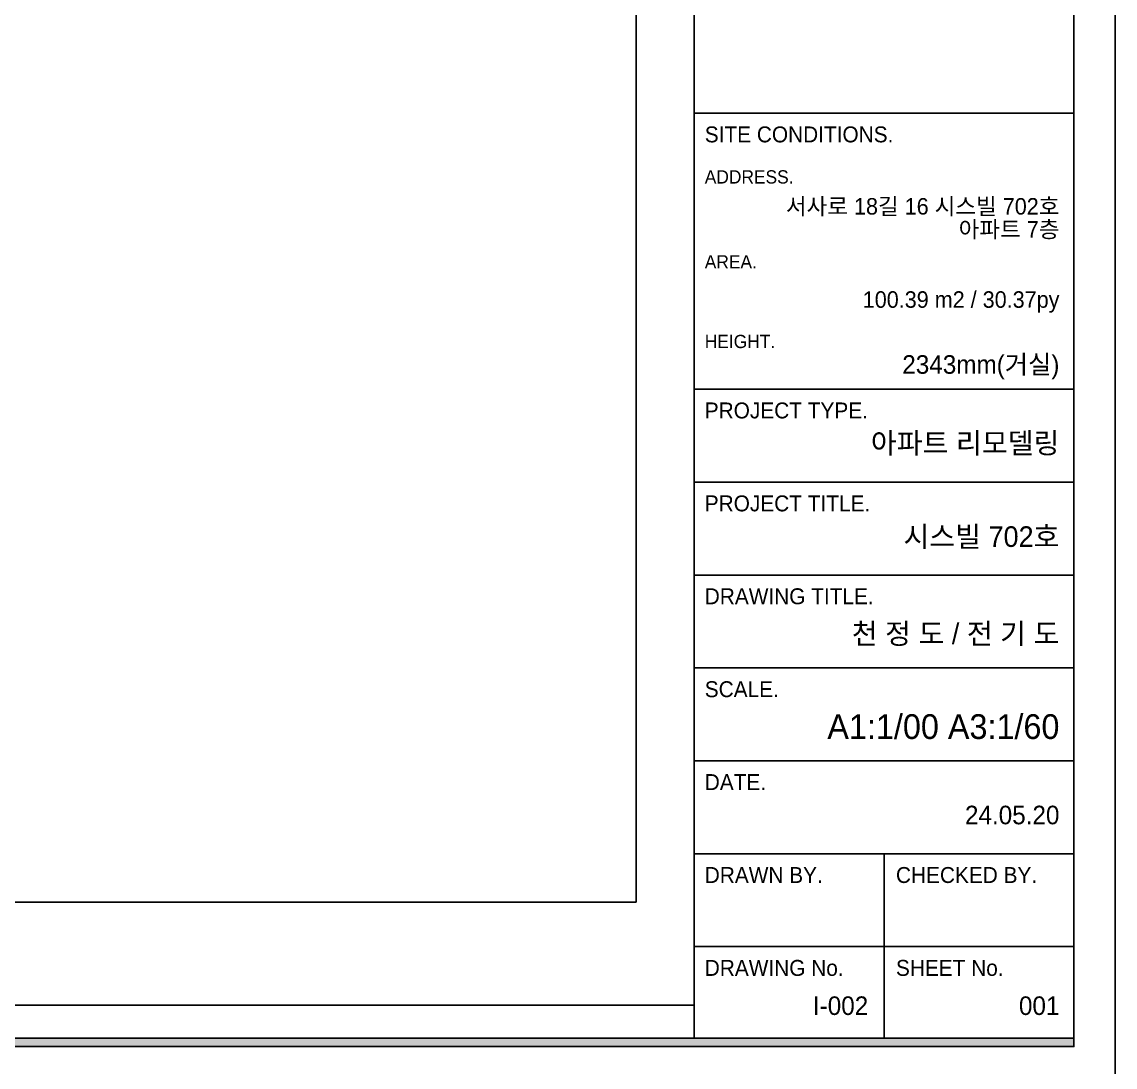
# Model space of a CAD drawing. Header units: millimetres. Extents: x 261942 to 379971, y 117646 to 213875.
# Drawn here: x 331387 to 339342, y 155236 to 162839 of the extents above; entities that cross this region are included whole.
import ezdxf
from ezdxf.enums import TextEntityAlignment as Align

# ---------------------------------------------------------------- set-up
doc = ezdxf.new("R2010")
doc.units = ezdxf.units.MM
doc.header["$LTSCALE"] = 100
doc.layers.get('DEFPOINTS').update_dxf_attribs({"color": 248})
for name, color, linetype in [('F-SYM', 7, 'Continuous'), ('FORM(YOURNAME)-11', 1, 'Continuous'), ('FORM(YOURNAME)-11 @ 1', 1, 'Continuous')]:
    doc.layers.add(name, color=color, linetype=linetype)
doc.styles.add('YOURNAME', font='HY울릉도M.TTF')

# ---------------------------------------------------------------- blocks, each defined once
blk = doc.blocks.new('FORM-PLAN')
at = {"layer": 'FORM(YOURNAME)-11'}
h = blk.add_hatch(color=256, dxfattribs=at)
h.dxf.hatch_style = 1
h.paths.add_polyline_path([(-71444, 55115), (10556, 55115), (10556, 54915), (-71444, 54915)])
h.paths.add_polyline_path([(-71444, -2085), (10556, -2085), (10556, -2285), (-71444, -2285)])
at = {"layer": 'DEFPOINTS', "color": 158}
for p, q in [((1346, 54915), (1346, -2085)), ((1346, -1285), (-71444, -1285))]:
    blk.add_line(p, q, dxfattribs=at)
for points in [[(-71444, -2285), (10556, -2285), (10556, 55115), (-71444, 55115)], [(-69444, 53115), (-64, 53115), (-64, 1215), (-69444, 1215)]]:
    blk.add_lwpolyline(points, close=True, dxfattribs=at)
at = {"layer": 'FORM(YOURNAME)-11', "color": 14}
for p, q in [((1346, 20344), (10556, 20344)), ((1346, 13651), (10556, 13651)), ((1346, 11398), (10556, 11398)), ((1346, 9146), (10556, 9146)), ((1346, 6893), (10556, 6893)), ((1346, 4641), (10556, 4641)), ((1346, 2388), (10556, 2388)), ((5951, 2388), (5951, -2085)), ((1346, 136), (10556, 136))]:
    blk.add_line(p, q, dxfattribs=at)
at = {"layer": 'FORM(YOURNAME)-11', "color": 250}
blk.add_lwpolyline([(-72444, -3285), (11556, -3285), (11556, 56115), (-72444, 56115)], close=True, dxfattribs=at)
at = {"layer": 'FORM(YOURNAME)-11'}
blk.add_lwpolyline([(-71444, -2085), (10556, -2085), (10556, -2285), (-71444, -2285)], close=True, dxfattribs=at)
at = {"layer": 'FORM(YOURNAME)-11', "color": 14, "style": 'YOURNAME'}
for s, height, p in [('SITE CONDITIONS.', 386.14, (1603, 19829)), ('PROJECT TYPE.', 386.14, (1603, 13136)), ('PROJECT TITLE.', 386.14, (1603, 10883)), ('DRAWING TITLE.', 386.14, (1603, 8631)), ('SCALE.', 386.1, (1603, 6378)), ('DATE.', 386.1, (1603, 4126)), ('DRAWN BY.', 386.1, (1603, 1873)), ('CHECKED BY.', 386.14, (6240, 1873)), ('DRAWING No.', 386.14, (1603, -379)), ('SHEET No.', 386.1, (6240, -379))]:
    blk.add_text(s, height=height, dxfattribs=at).set_placement(p, align=Align.MIDDLE_LEFT)
at = {"layer": 'FORM(YOURNAME)-11', "color": 251, "style": 'YOURNAME'}
for s, p in [('ADDRESS.', (1603, 18799)), ('AREA.', (1603, 16740)), ('HEIGHT.', (1603, 14809))]:
    blk.add_text(s, height=321.8, dxfattribs=at).set_placement(p, align=Align.MIDDLE_LEFT)
at = {"layer": 'FORM(YOURNAME)-11', "color": 3, "style": 'YOURNAME'}
for tag, height, p in [('1', 450, (9905, 18188)), ('2', 450, (9905, 17544)), ('3', 450, (9905, 16257)), ('4', 450, (9905, 14326)), ('5', 515, (9905, 12009)), ('6', 515, (9905, 9757)), ('7', 515, (9905, 7504)), ('8', 515, (9905, 5252)), ('9', 515, (9905, 2999)), ('10', 515, (5655, 811)), ('11', 515, (9905, 747)), ('12', 515, (5655, -1441)), ('13', 515, (9905, -1441))]:
    blk.add_attdef(tag, text='', height=height, dxfattribs=at).set_placement(p, align=Align.MIDDLE_RIGHT)
blk = doc.blocks.new('*U585')
at = {"layer": 'F-SYM'}
ref = blk.add_blockref('FORM-PLAN', (335874.9, 156071.9), dxfattribs=dict(at, xscale=0.3, yscale=0.3, zscale=0.3))
ref.add_attrib('4', '2343mm(거실)', dxfattribs={"layer": 'FORM(YOURNAME)-11 @ 1', "color": 3, "height": 135, "style": 'YOURNAME'}).set_placement((338936.4, 160347.2), align=Align.MIDDLE_RIGHT)
ref.add_attrib('3', '100.39 m2 / 30.37py', dxfattribs={"layer": 'FORM(YOURNAME)-11 @ 1', "color": 3, "height": 120, "style": 'YOURNAME'}).set_placement((338936.4, 160819.6), align=Align.MIDDLE_RIGHT)
ref.add_attrib('2', '아파트 7층', dxfattribs={"layer": 'FORM(YOURNAME)-11 @ 1', "color": 3, "height": 120, "style": 'YOURNAME'}).set_placement((338936.4, 161330.3), align=Align.MIDDLE_RIGHT)
ref.add_attrib('1', '서사로 18길 16 시스빌 702호', dxfattribs={"layer": 'FORM(YOURNAME)-11 @ 1', "color": 3, "height": 120, "style": 'YOURNAME'}).set_placement((338936.4, 161497.5), align=Align.MIDDLE_RIGHT)
ref.add_attrib('5', '아파트 리모델링', dxfattribs={"layer": 'FORM(YOURNAME)-11 @ 1', "color": 3, "height": 150, "style": 'YOURNAME'}).set_placement((338936.4, 159775.9), align=Align.MIDDLE_RIGHT)
ref.add_attrib('6', '시스빌 702호', dxfattribs={"layer": 'FORM(YOURNAME)-11 @ 1', "color": 3, "height": 150, "style": 'YOURNAME'}).set_placement((338936.4, 159095.2), align=Align.MIDDLE_RIGHT)
ref.add_attrib('7', '천 정 도 / 전 기 도', dxfattribs={"layer": 'FORM(YOURNAME)-11 @ 1', "color": 3, "height": 150, "style": 'YOURNAME'}).set_placement((338936.4, 158389.7), align=Align.MIDDLE_RIGHT)
ref.add_attrib('8', 'A1:1/00 A3:1/60', dxfattribs={"layer": 'FORM(YOURNAME)-11 @ 1', "color": 3, "height": 180, "style": 'YOURNAME'}).set_placement((338936.4, 157713.2), align=Align.MIDDLE_RIGHT)
ref.add_attrib('9', '24.05.20', dxfattribs={"layer": 'FORM(YOURNAME)-11 @ 1', "color": 3, "height": 135, "style": 'YOURNAME'}).set_placement((338936.4, 157070.3), align=Align.MIDDLE_RIGHT)
ref.add_attrib('13', '001', dxfattribs={"layer": 'FORM(YOURNAME)-11 @ 1', "color": 3, "height": 135, "style": 'YOURNAME'}).set_placement((338936.4, 155683.3), align=Align.MIDDLE_RIGHT)
ref.add_attrib('12', 'I-002', dxfattribs={"layer": 'FORM(YOURNAME)-11 @ 1', "color": 3, "height": 135, "style": 'YOURNAME'}).set_placement((337545.2, 155683.3), align=Align.MIDDLE_RIGHT)

msp = doc.modelspace()

# ---------------------------------------------------------------- block references
at = {"color": 10}
msp.add_blockref('*U585', (0, 0), dxfattribs=at)

doc.saveas('drawing.dxf')
